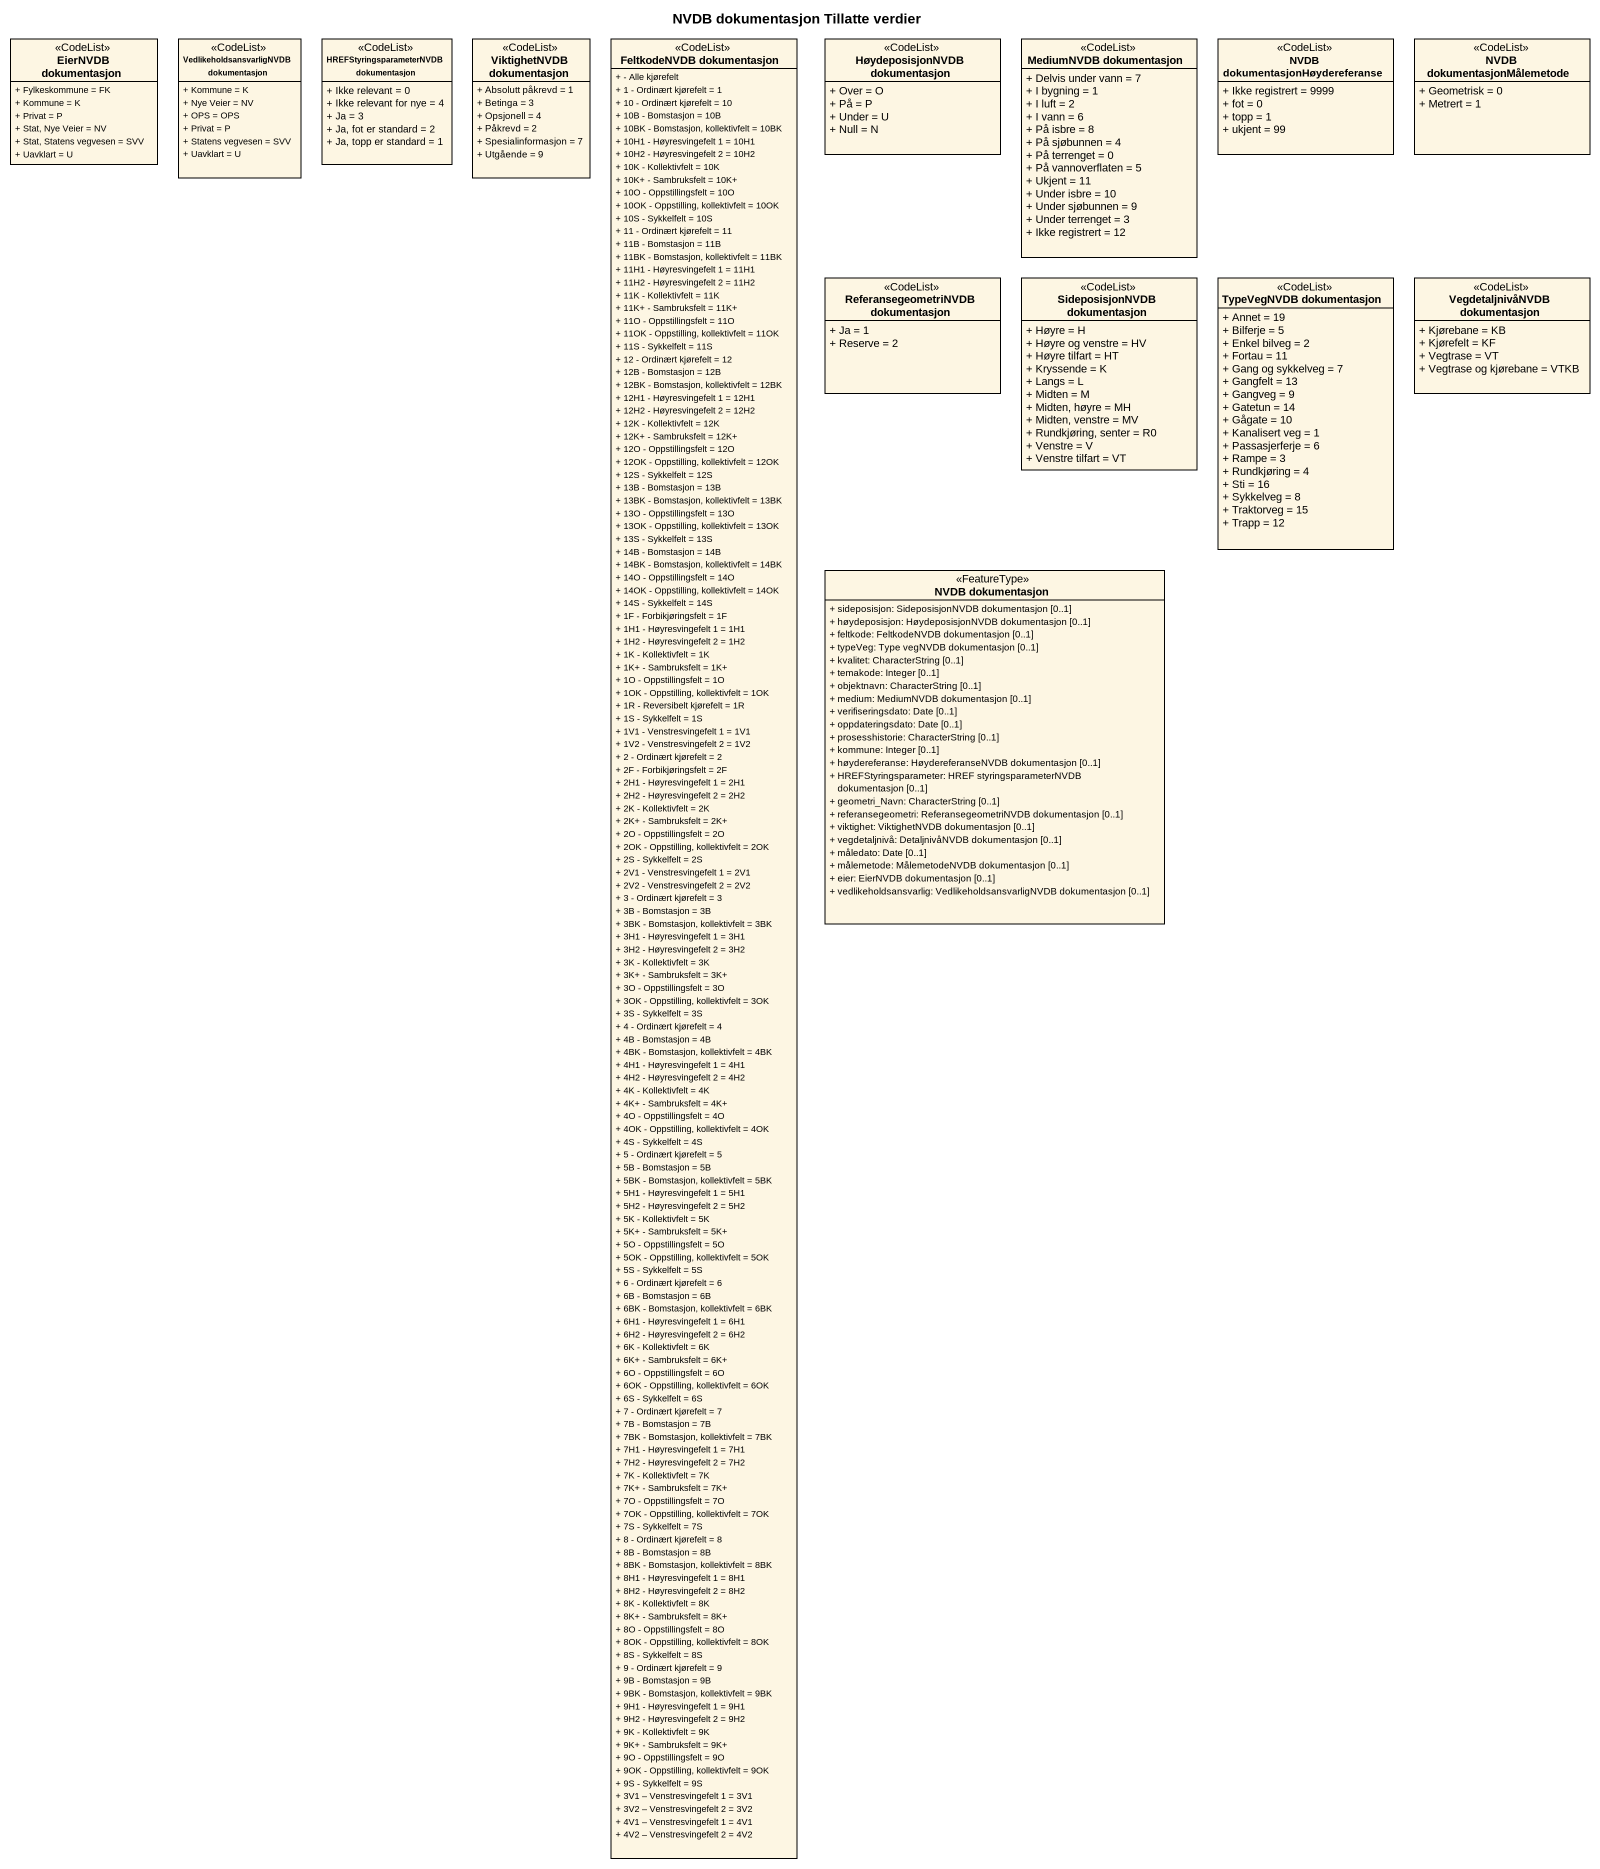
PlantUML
@startuml
title NVDB dokumentasjon Tillatte verdier
hide circle
hide empty members
skinparam classAttributeIconSize 0
class "EierNVDB dokumentasjon" as EierNVDB_dokumentasjon <<CodeList>> {
  + Fylkeskommune = FK
  + Kommune = K
  + Privat = P
  + Stat, Nye Veier = NV
  + Stat, Statens vegvesen = SVV
  + Uavklart = U
}
class "VedlikeholdsansvarligNVDB dokumentasjon" as VedlikeholdsansvarligNVDB <<CodeList>> {
  + Kommune = K
  + Nye Veier = NV
  + OPS = OPS
  + Privat = P
  + Statens vegvesen = SVV
  + Uavklart = U
}
class "HREFStyringsparameterNVDB dokumentasjon" as HREFStyringsparameterNVDB <<CodeList>> {
  + Ikke relevant = 0
  + Ikke relevant for nye = 4
  + Ja = 3
  + Ja, fot er standard = 2
  + Ja, topp er standard = 1
}
class "ViktighetNVDB dokumentasjon" as ViktighetNVDB_dokumentasjon <<CodeList>> {
  + Absolutt påkrevd = 1
  + Betinga = 3
  + Opsjonell = 4
  + Påkrevd = 2
  + Spesialinformasjon = 7
  + Utgående = 9
}
class "FeltkodeNVDB dokumentasjon" as FeltkodeNVDB_dokumentasjon <<CodeList>> {
  + - Alle kjørefelt
  + 1 - Ordinært kjørefelt = 1
  + 10 - Ordinært kjørefelt = 10
  + 10B - Bomstasjon = 10B
  + 10BK - Bomstasjon, kollektivfelt = 10BK
  + 10H1 - Høyresvingefelt 1 = 10H1
  + 10H2 - Høyresvingefelt 2 = 10H2
  + 10K - Kollektivfelt = 10K
  + 10K+ - Sambruksfelt = 10K+
  + 10O - Oppstillingsfelt = 10O
  + 10OK - Oppstilling, kollektivfelt = 10OK
  + 10S - Sykkelfelt = 10S
  + 11 - Ordinært kjørefelt = 11
  + 11B - Bomstasjon = 11B
  + 11BK - Bomstasjon, kollektivfelt = 11BK
  + 11H1 - Høyresvingefelt 1 = 11H1
  + 11H2 - Høyresvingefelt 2 = 11H2
  + 11K - Kollektivfelt = 11K
  + 11K+ - Sambruksfelt = 11K+
  + 11O - Oppstillingsfelt = 11O
  + 11OK - Oppstilling, kollektivfelt = 11OK
  + 11S - Sykkelfelt = 11S
  + 12 - Ordinært kjørefelt = 12
  + 12B - Bomstasjon = 12B
  + 12BK - Bomstasjon, kollektivfelt = 12BK
  + 12H1 - Høyresvingefelt 1 = 12H1
  + 12H2 - Høyresvingefelt 2 = 12H2
  + 12K - Kollektivfelt = 12K
  + 12K+ - Sambruksfelt = 12K+
  + 12O - Oppstillingsfelt = 12O
  + 12OK - Oppstilling, kollektivfelt = 12OK
  + 12S - Sykkelfelt = 12S
  + 13B - Bomstasjon = 13B
  + 13BK - Bomstasjon, kollektivfelt = 13BK
  + 13O - Oppstillingsfelt = 13O
  + 13OK - Oppstilling, kollektivfelt = 13OK
  + 13S - Sykkelfelt = 13S
  + 14B - Bomstasjon = 14B
  + 14BK - Bomstasjon, kollektivfelt = 14BK
  + 14O - Oppstillingsfelt = 14O
  + 14OK - Oppstilling, kollektivfelt = 14OK
  + 14S - Sykkelfelt = 14S
  + 1F - Forbikjøringsfelt = 1F
  + 1H1 - Høyresvingefelt 1 = 1H1
  + 1H2 - Høyresvingefelt 2 = 1H2
  + 1K - Kollektivfelt = 1K
  + 1K+ - Sambruksfelt = 1K+
  + 1O - Oppstillingsfelt = 1O
  + 1OK - Oppstilling, kollektivfelt = 1OK
  + 1R - Reversibelt kjørefelt = 1R
  + 1S - Sykkelfelt = 1S
  + 1V1 - Venstresvingefelt 1 = 1V1
  + 1V2 - Venstresvingefelt 2 = 1V2
  + 2 - Ordinært kjørefelt = 2
  + 2F - Forbikjøringsfelt = 2F
  + 2H1 - Høyresvingefelt 1 = 2H1
  + 2H2 - Høyresvingefelt 2 = 2H2
  + 2K - Kollektivfelt = 2K
  + 2K+ - Sambruksfelt = 2K+
  + 2O - Oppstillingsfelt = 2O
  + 2OK - Oppstilling, kollektivfelt = 2OK
  + 2S - Sykkelfelt = 2S
  + 2V1 - Venstresvingefelt 1 = 2V1
  + 2V2 - Venstresvingefelt 2 = 2V2
  + 3 - Ordinært kjørefelt = 3
  + 3B - Bomstasjon = 3B
  + 3BK - Bomstasjon, kollektivfelt = 3BK
  + 3H1 - Høyresvingefelt 1 = 3H1
  + 3H2 - Høyresvingefelt 2 = 3H2
  + 3K - Kollektivfelt = 3K
  + 3K+ - Sambruksfelt = 3K+
  + 3O - Oppstillingsfelt = 3O
  + 3OK - Oppstilling, kollektivfelt = 3OK
  + 3S - Sykkelfelt = 3S
  + 4 - Ordinært kjørefelt = 4
  + 4B - Bomstasjon = 4B
  + 4BK - Bomstasjon, kollektivfelt = 4BK
  + 4H1 - Høyresvingefelt 1 = 4H1
  + 4H2 - Høyresvingefelt 2 = 4H2
  + 4K - Kollektivfelt = 4K
  + 4K+ - Sambruksfelt = 4K+
  + 4O - Oppstillingsfelt = 4O
  + 4OK - Oppstilling, kollektivfelt = 4OK
  + 4S - Sykkelfelt = 4S
  + 5 - Ordinært kjørefelt = 5
  + 5B - Bomstasjon = 5B
  + 5BK - Bomstasjon, kollektivfelt = 5BK
  + 5H1 - Høyresvingefelt 1 = 5H1
  + 5H2 - Høyresvingefelt 2 = 5H2
  + 5K - Kollektivfelt = 5K
  + 5K+ - Sambruksfelt = 5K+
  + 5O - Oppstillingsfelt = 5O
  + 5OK - Oppstilling, kollektivfelt = 5OK
  + 5S - Sykkelfelt = 5S
  + 6 - Ordinært kjørefelt = 6
  + 6B - Bomstasjon = 6B
  + 6BK - Bomstasjon, kollektivfelt = 6BK
  + 6H1 - Høyresvingefelt 1 = 6H1
  + 6H2 - Høyresvingefelt 2 = 6H2
  + 6K - Kollektivfelt = 6K
  + 6K+ - Sambruksfelt = 6K+
  + 6O - Oppstillingsfelt = 6O
  + 6OK - Oppstilling, kollektivfelt = 6OK
  + 6S - Sykkelfelt = 6S
  + 7 - Ordinært kjørefelt = 7
  + 7B - Bomstasjon = 7B
  + 7BK - Bomstasjon, kollektivfelt = 7BK
  + 7H1 - Høyresvingefelt 1 = 7H1
  + 7H2 - Høyresvingefelt 2 = 7H2
  + 7K - Kollektivfelt = 7K
  + 7K+ - Sambruksfelt = 7K+
  + 7O - Oppstillingsfelt = 7O
  + 7OK - Oppstilling, kollektivfelt = 7OK
  + 7S - Sykkelfelt = 7S
  + 8 - Ordinært kjørefelt = 8
  + 8B - Bomstasjon = 8B
  + 8BK - Bomstasjon, kollektivfelt = 8BK
  + 8H1 - Høyresvingefelt 1 = 8H1
  + 8H2 - Høyresvingefelt 2 = 8H2
  + 8K - Kollektivfelt = 8K
  + 8K+ - Sambruksfelt = 8K+
  + 8O - Oppstillingsfelt = 8O
  + 8OK - Oppstilling, kollektivfelt = 8OK
  + 8S - Sykkelfelt = 8S
  + 9 - Ordinært kjørefelt = 9
  + 9B - Bomstasjon = 9B
  + 9BK - Bomstasjon, kollektivfelt = 9BK
  + 9H1 - Høyresvingefelt 1 = 9H1
  + 9H2 - Høyresvingefelt 2 = 9H2
  + 9K - Kollektivfelt = 9K
  + 9K+ - Sambruksfelt = 9K+
  + 9O - Oppstillingsfelt = 9O
  + 9OK - Oppstilling, kollektivfelt = 9OK
  + 9S - Sykkelfelt = 9S
  + 3V1 – Venstresvingefelt 1 = 3V1
  + 3V2 – Venstresvingefelt 2 = 3V2
  + 4V1 – Venstresvingefelt 1 = 4V1
  + 4V2 – Venstresvingefelt 2 = 4V2
}
class "HøydeposisjonNVDB dokumentasjon" as HøydeposisjonNVDB <<CodeList>> {
  + Over = O
  + På = P
  + Under = U
  + Null = N
}
class "MediumNVDB dokumentasjon" as MediumNVDB_dokumentasjon <<CodeList>> {
  + Delvis under vann = 7
  + I bygning = 1
  + I luft = 2
  + I vann = 6
  + På isbre = 8
  + På sjøbunnen = 4
  + På terrenget = 0
  + På vannoverflaten = 5
  + Ukjent = 11
  + Under isbre = 10
  + Under sjøbunnen = 9
  + Under terrenget = 3
  + Ikke registrert = 12
}
class "NVDB dokumentasjonHøydereferanse" as NVDB_dokumentasjonHøyderefer <<CodeList>> {
  + Ikke registrert = 9999
  + fot = 0
  + topp = 1
  + ukjent = 99
}
class "NVDB dokumentasjonMålemetode" as NVDB_dokumentasjonMålemetode <<CodeList>> {
  + Geometrisk = 0
  + Metrert = 1
}
class "ReferansegeometriNVDB dokumentasjon" as ReferansegeometriNVDB <<CodeList>> {
  + Ja = 1
  + Reserve = 2
}
class "SideposisjonNVDB dokumentasjon" as SideposisjonNVDB <<CodeList>> {
  + Høyre = H
  + Høyre og venstre = HV
  + Høyre tilfart = HT
  + Kryssende = K
  + Langs = L
  + Midten = M
  + Midten, høyre = MH
  + Midten, venstre = MV
  + Rundkjøring, senter = R0
  + Venstre = V
  + Venstre tilfart = VT
}
class "TypeVegNVDB dokumentasjon" as TypeVegNVDB_dokumentasjon <<CodeList>> {
  + Annet = 19
  + Bilferje = 5
  + Enkel bilveg = 2
  + Fortau = 11
  + Gang og sykkelveg = 7
  + Gangfelt = 13
  + Gangveg = 9
  + Gatetun = 14
  + Gågate = 10
  + Kanalisert veg = 1
  + Passasjerferje = 6
  + Rampe = 3
  + Rundkjøring = 4
  + Sti = 16
  + Sykkelveg = 8
  + Traktorveg = 15
  + Trapp = 12
}
class "VegdetaljnivåNVDB dokumentasjon" as VegdetaljnivåNVDB <<CodeList>> {
  + Kjørebane = KB
  + Kjørefelt = KF
  + Vegtrase = VT
  + Vegtrase og kjørebane = VTKB
}
class "NVDB dokumentasjon" as NVDB_dokumentasjon <<FeatureType>> {
  + sideposisjon: SideposisjonNVDB dokumentasjon [0..1]
  + høydeposisjon: HøydeposisjonNVDB dokumentasjon [0..1]
  + feltkode: FeltkodeNVDB dokumentasjon [0..1]
  + typeVeg: Type vegNVDB dokumentasjon [0..1]
  + kvalitet: CharacterString [0..1]
  + temakode: Integer [0..1]
  + objektnavn: CharacterString [0..1]
  + medium: MediumNVDB dokumentasjon [0..1]
  + verifiseringsdato: Date [0..1]
  + oppdateringsdato: Date [0..1]
  + prosesshistorie: CharacterString [0..1]
  + kommune: Integer [0..1]
  + høydereferanse: HøydereferanseNVDB dokumentasjon [0..1]
  + HREFStyringsparameter: HREF styringsparameterNVDB dokumentasjon [0..1]
  + geometri_Navn: CharacterString [0..1]
  + referansegeometri: ReferansegeometriNVDB dokumentasjon [0..1]
  + viktighet: ViktighetNVDB dokumentasjon [0..1]
  + vegdetaljnivå: DetaljnivåNVDB dokumentasjon [0..1]
  + måledato: Date [0..1]
  + målemetode: MålemetodeNVDB dokumentasjon [0..1]
  + eier: EierNVDB dokumentasjon [0..1]
  + vedlikeholdsansvarlig: VedlikeholdsansvarligNVDB dokumentasjon [0..1]
}
@enduml
